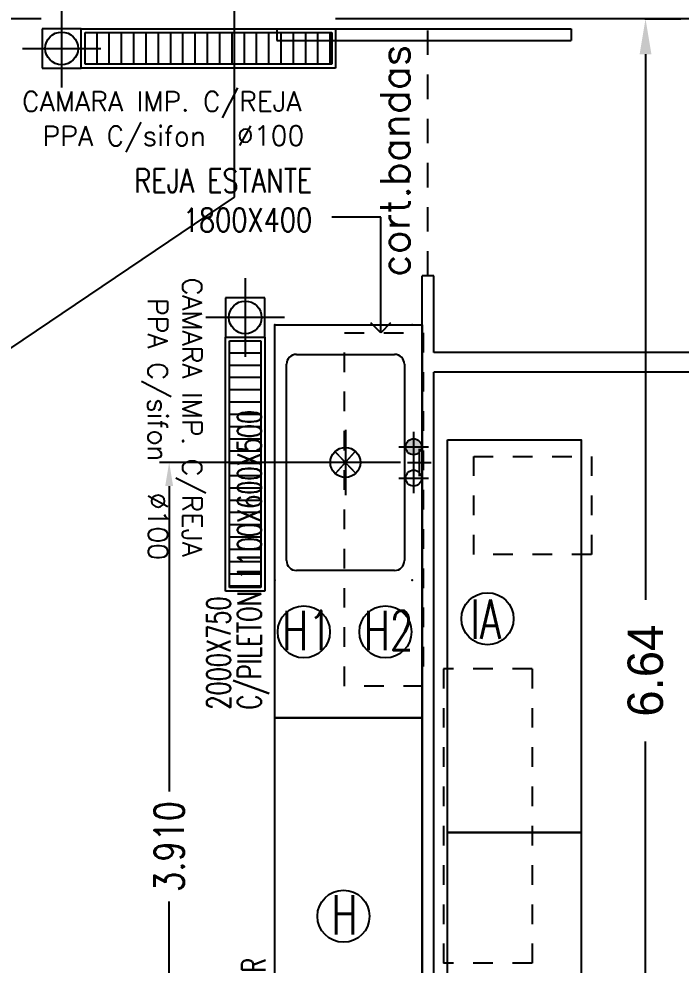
# Model space of a CAD drawing. Header units: metres. Extents: x 95 to 486, y 2972 to 3465.
# Drawn here: x 190.041 to 193.413, y 3029.651 to 3034.469 of the extents above; entities that cross this region are included whole.
import ezdxf
from ezdxf.enums import TextEntityAlignment as Align

# ---------------------------------------------------------------- set-up
doc = ezdxf.new("R2010")
doc.units = ezdxf.units.M
doc.linetypes.add('HIDDEN', pattern=[0.375, 0.25, -0.125])
doc.linetypes.add('HIDDEN2', pattern=[0.1875, 0.125, -0.0625])
for name, color, linetype in [('0_CAMARAS', 4, 'Continuous'), ('C_COTAS', 5, 'Continuous'), ('E_INOXIGAS', 1, 'Continuous'), ('I_AGUA', 160, 'Continuous'), ('I_DESAGUES', 224, 'Continuous'), ('INO-AGUA', 161, 'Continuous'), ('INO-DESAGUES', 161, 'Continuous'), ('T_ITEMS', 142, 'Continuous'), ('T_TEXTOS-EQUIPAMIENTO', 5, 'Continuous')]:
    doc.layers.add(name, color=color, linetype=linetype)
doc.styles.add('COTAS', font='ROMANS.shx', dxfattribs={"width": 0.7})
doc.styles.add('ROMANS', font='romans.shx', dxfattribs={"width": 0.8, "height": 0.15})
doc.dimstyles.new('ISO-25', dxfattribs={"dimtxt": 0.15, "dimasz": 0.1, "dimexe": 0.2, "dimexo": 0.1, "dimgap": 0.1, "dimtad": 1, "dimtxsty": 'COTAS', "dimblk": 'OPEN90', "dimcen": 0.1, "dimclrd": 9, "dimclre": 9, "dimclrt": 9, "dimadec": 0, "dimazin": 0, "dimtfac": 1, "dimtmove": 0, "dimatfit": 3, "dimldrblk": 'OPEN90', "dimfxl": 1, "dimarcsym": 0})
doc.dimstyles.new('PLANOS', dxfattribs={"dimscale": 0, "dimtxt": 0.12, "dimasz": 0.12, "dimexe": 0.05, "dimexo": 0.02, "dimgap": 0.04, "dimtad": 0, "dimdec": 3, "dimrnd": 0.005, "dimzin": 0, "dimdsep": 46, "dimtxsty": 'ROMANS', "dimcen": 2.5, "dimadec": 0, "dimazin": 0, "dimtfac": 1, "dimtdec": 3, "dimtmove": 2, "dimatfit": 3, "dimfxl": 1, "dimtolj": 1, "dimtzin": 0, "dimarcsym": 0})
doc.dimstyles.new('STANDARD$0', dxfattribs={"dimtxt": 0.2, "dimasz": 0.18, "dimexe": 0.18, "dimexo": 0.0625, "dimgap": 0.09, "dimtad": 0, "dimzin": 0, "dimdsep": 46, "dimtxsty": 'ROMANS', "dimblk": 'OBLIQUE', "dimsah": 1, "dimcen": 0.09, "dimse1": 1, "dimse2": 1, "dimadec": 0, "dimazin": 0, "dimtfac": 1, "dimtofl": 0, "dimtmove": 0, "dimatfit": 3, "dimldrblk": 'OBLIQUE', "dimfxl": 1, "dimtolj": 1, "dimtzin": 0, "dimarcsym": 0})

# ---------------------------------------------------------------- blocks, each defined once
blk = doc.blocks.new('*D53')
at = {"layer": 'C_COTAS', "color": 0, "lineweight": -2, "transparency": 16777216}
for p, q in [((193.2273, 3034.4693), (193.4116, 3034.4693)), ((193.2316, 3034.2893), (193.2316, 3031.5101)), ((193.2316, 3028.011), (193.2316, 3030.7901)), ((193.2273, 3027.831), (193.4116, 3027.831))]:
    blk.add_line(p, q, dxfattribs=at)
at = {"layer": 'C_COTAS', "color": 0, "transparency": 16777216}
for points in [[(193.2016, 3034.2893), (193.2616, 3034.2893), (193.2316, 3034.4693)], [(193.2016, 3028.011), (193.2616, 3028.011), (193.2316, 3027.831)]]:
    blk.add_solid(points, dxfattribs=at)
at = {"layer": 'DEFPOINTS', "color": 0, "transparency": 16777216}
for p in [(193.1648, 3034.4693), (193.2316, 3034.4693), (193.1648, 3027.831)]:
    blk.add_point(p, dxfattribs=at)
at = {"layer": 'C_COTAS', "color": 0, "transparency": 16777216, "insert": (193.2316, 3031.1501), "char_height": 0.18, "attachment_point": 5, "rotation": 90}
blk.add_mtext('\\A1;6.64', dxfattribs=at)
blk = doc.blocks.new('AAFF')
at = {"layer": 'I_AGUA', "color": 14}
for p, q in [((0, -0.0758), (0, 0.0757)), ((-0.0757, 0), (0.0757, 0))]:
    blk.add_line(p, q, dxfattribs=at)
at = {"layer": 'I_AGUA'}
blk.add_circle((0, 0), 0.0407, dxfattribs=at)
blk = doc.blocks.new('AACC')
at = {"layer": 'I_AGUA'}
h = blk.add_hatch(color=256, dxfattribs=at)
h.paths.add_polyline_path([(0, 0.0407), (0, 0), (0.0407, 0, 0.414214)])
h.paths.add_polyline_path([(0, 0.0407, 0.414214), (-0.0408, 0), (0, 0)])
h.paths.add_polyline_path([(0, 0), (-0.0408, 0, 0.414214), (0, -0.0408)])
h.paths.add_polyline_path([(0.0407, 0), (0, 0), (0, -0.0408, 0.414214)])
at = {"layer": 'I_AGUA', "color": 14}
for p, q in [((0, -0.0758), (0, 0.0757)), ((-0.0758, 0), (0.0757, 0))]:
    blk.add_line(p, q, dxfattribs=at)
at = {"layer": 'I_AGUA'}
blk.add_circle((0, 0), 0.0407, dxfattribs=at)
blk = doc.blocks.new('*D57')
at = {"layer": 'DEFPOINTS', "color": 0, "transparency": 16777216}
for p in [(190.8062, 3032.2105), (192.0037, 3032.2105), (192.0937, 3028.2993)]:
    blk.add_point(p, dxfattribs=at)
at = {"layer": 'I_AGUA', "color": 0, "lineweight": -2, "transparency": 16777216}
for p, q in [((191.9837, 3032.2105), (190.7562, 3032.2105)), ((190.8062, 3032.0905), (190.8062, 3030.5349)), ((190.8062, 3028.4193), (190.8062, 3029.9749)), ((192.0737, 3028.2993), (190.7562, 3028.2993))]:
    blk.add_line(p, q, dxfattribs=at)
at = {"layer": 'I_AGUA', "color": 0, "transparency": 16777216}
for points in [[(190.7862, 3032.0905), (190.8262, 3032.0905), (190.8062, 3032.2105)], [(190.7862, 3028.4193), (190.8262, 3028.4193), (190.8062, 3028.2993)]]:
    blk.add_solid(points, dxfattribs=at)
at = {"layer": 'I_AGUA', "color": 0, "transparency": 16777216, "insert": (190.8062, 3030.2549), "char_height": 0.15, "attachment_point": 5, "rotation": 90, "style": 'ROMANS'}
blk.add_mtext('\\A1;3.910', dxfattribs=at)
blk = doc.blocks.new('AADES')
at = {"layer": 'INO-DESAGUES', "color": 14}
for p, q in [((0, 0.1664), (0, -0.1664)), ((-0.1663, 0), (0.1664, 0))]:
    blk.add_line(p, q, dxfattribs=at)
at = {"layer": 'INO-DESAGUES', "const_width": 0.008}
for points in [[(-0.057, 0.0508), (0.057, -0.0509)], [(0.0552, 0.0528), (-0.0552, -0.0527)]]:
    blk.add_lwpolyline(points, dxfattribs=at)
at = {"layer": 'INO-DESAGUES'}
blk.add_circle((0, 0), 0.0764, dxfattribs=at)
blk = doc.blocks.new('_Open90')
at = {"color": 0, "linetype": 'ByBlock', "lineweight": -2}
for p, q in [((-0.5, 0.5), (0, 0)), ((0, 0), (-1, 0)), ((0, 0), (-0.5, -0.5))]:
    blk.add_line(p, q, dxfattribs=at)

msp = doc.modelspace()

# ---------------------------------------------------------------- linework, layer by layer
at = {"layer": '0_CAMARAS', "color": 5}
for p, q in [((191.1379, 3035.5066), (191.1379, 3033.5618)), ((191.1379, 3033.5618), (189.6689, 3032.5709))]:
    msp.add_line(p, q, dxfattribs=at)
at = {"layer": '0_CAMARAS'}
for p, q in [((190.1537, 3034.4693), (185.9137, 3034.4693)), ((193.6137, 3034.4693), (191.6537, 3034.4693)), ((191.3537, 3034.4193), (192.8537, 3034.4193)), ((191.3537, 3034.4193), (191.3537, 3034.3593)), ((192.8537, 3034.4193), (192.8537, 3034.3593)), ((191.3537, 3034.3593), (192.8537, 3034.3593)), ((192.1537, 3033.161), (192.0937, 3033.161)), ((192.0937, 3028.2993), (192.0937, 3033.161)), ((192.1537, 3032.771), (192.1537, 3033.161)), ((193.8287, 3032.771), (192.1537, 3032.771)), ((192.1537, 3027.831), (192.1537, 3032.671)), ((193.8287, 3032.671), (192.1537, 3032.671))]:
    msp.add_line(p, q, dxfattribs=at)
at = {"layer": '0_CAMARAS', "color": 3, "linetype": 'HIDDEN2'}
msp.add_line((192.1237, 3033.161), (192.1237, 3034.4693), dxfattribs=at)
at = {"layer": 'E_INOXIGAS', "color": 40}
for p, q in [((191.4537, 3032.7605), (191.9537, 3032.7605)), ((191.4037, 3031.7105), (191.4037, 3032.7105)), ((192.0037, 3032.7105), (192.0037, 3031.7105)), ((191.9537, 3031.6605), (191.4537, 3031.6605))]:
    msp.add_line(p, q, dxfattribs=at)
at = {"layer": 'E_INOXIGAS', "color": 14}
for p, q in [((192.0796, 3032.2805), (192.0796, 3032.1405)), ((192.0196, 3032.2105), (192.1396, 3032.2105)), ((192.0196, 3032.2105), (192.1396, 3032.2105))]:
    msp.add_line(p, q, dxfattribs=at)
at = {"layer": 'E_INOXIGAS', "color": 9, "linetype": 'HIDDEN', "ltscale": 0.03}
for p, q in [((192.2037, 3031.1599), (192.2037, 3029.6599)), ((192.6537, 3031.1599), (192.2037, 3031.1599)), ((192.6537, 3031.1599), (192.6537, 3029.6599)), ((192.6537, 3029.6599), (192.2037, 3029.6599))]:
    msp.add_line(p, q, dxfattribs=at)
at = {"layer": 'E_INOXIGAS'}
for points in [[(191.3437, 3032.9105), (192.0937, 3032.9105), (192.0937, 3030.9105), (191.3437, 3030.9105)], [(192.2237, 3032.326), (192.9037, 3032.326), (192.9037, 3030.326), (192.2237, 3030.326)], [(191.3437, 3030.9105), (192.0937, 3030.9105), (192.0937, 3028.3705), (191.3437, 3028.3705)], [(192.2237, 3030.326), (192.9037, 3030.326), (192.9037, 3027.881), (192.2237, 3027.881)]]:
    msp.add_lwpolyline(points, close=True, dxfattribs=at)
at = {"layer": 'E_INOXIGAS', "color": 9, "linetype": 'HIDDEN', "ltscale": 0.03}
msp.add_lwpolyline([(192.099, 3031.0711), (191.699, 3031.0711), (191.699, 3032.8711), (192.099, 3032.8711)], close=True, dxfattribs=at)
at = {"layer": 'E_INOXIGAS', "color": 8, "linetype": 'HIDDEN', "ltscale": 0.03}
msp.add_lwpolyline([(192.3567, 3032.2415), (192.9567, 3032.2415), (192.9567, 3031.7415), (192.3567, 3031.7415)], close=True, dxfattribs=at)
at = {"layer": 'E_INOXIGAS', "color": 40}
for centre, start, end in [((191.4537, 3032.7105), 90, 180), ((191.9537, 3032.7105), 0, 90), ((191.4537, 3031.7105), 180, 270), ((191.9537, 3031.7105), 270, 0)]:
    msp.add_arc(centre, 0.05, start, end, dxfattribs=at)
at = {"layer": 'E_INOXIGAS', "color": 8}
for p in [(191.3437, 3032.9105), (191.3437, 3032.9105), (192.0437, 3032.9105), (192.0437, 3032.9105), (191.3437, 3031.6105), (191.3437, 3031.6105), (192.0437, 3031.6105), (192.0437, 3031.6105)]:
    msp.add_point(p, dxfattribs=at)
at = {"layer": 'I_DESAGUES'}
for p, q in [((190.2587, 3034.5192), (190.2587, 3034.1192)), ((190.3587, 3034.4193), (190.1587, 3034.4193)), ((190.1587, 3034.4193), (190.1587, 3034.2192)), ((190.3587, 3034.4193), (191.6537, 3034.4193)), ((190.3587, 3034.2192), (190.3587, 3034.4193)), ((190.3587, 3034.2192), (190.3587, 3034.4193)), ((190.3787, 3034.3993), (191.6337, 3034.3993)), ((190.3787, 3034.2392), (190.3787, 3034.3993)), ((190.4389, 3034.2392), (190.4389, 3034.3993)), ((190.5014, 3034.2392), (190.5014, 3034.3993)), ((190.5639, 3034.2392), (190.5639, 3034.3993)), ((190.6264, 3034.2392), (190.6264, 3034.3993)), ((190.6889, 3034.2392), (190.6889, 3034.3993)), ((190.7514, 3034.2392), (190.7514, 3034.3993)), ((190.8139, 3034.2392), (190.8139, 3034.3993)), ((190.8764, 3034.2392), (190.8764, 3034.3993)), ((190.9389, 3034.2392), (190.9389, 3034.3993)), ((191.0014, 3034.2392), (191.0014, 3034.3993)), ((191.0639, 3034.2392), (191.0639, 3034.3993)), ((191.1264, 3034.2392), (191.1264, 3034.3993)), ((191.1889, 3034.2392), (191.1889, 3034.3993)), ((191.2514, 3034.2392), (191.2514, 3034.3993)), ((191.3139, 3034.2392), (191.3139, 3034.3993)), ((191.3764, 3034.2392), (191.3764, 3034.3993)), ((191.4389, 3034.2392), (191.4389, 3034.3993)), ((191.5014, 3034.2392), (191.5014, 3034.3993)), ((191.5639, 3034.2392), (191.5639, 3034.3993)), ((191.6264, 3034.2392), (191.6264, 3034.3993)), ((191.6337, 3034.3993), (191.6337, 3034.2392)), ((191.6537, 3034.4193), (191.6537, 3034.2192)), ((190.0587, 3034.3192), (190.4587, 3034.3192)), ((190.1587, 3034.2192), (190.3587, 3034.2192)), ((191.6537, 3034.2192), (190.3587, 3034.2192)), ((191.6337, 3034.2392), (190.3787, 3034.2392)), ((191.1937, 3033.1492), (191.1937, 3032.7492)), ((191.0937, 3033.0493), (191.0937, 3032.8492)), ((191.2937, 3033.0493), (191.0937, 3033.0493)), ((191.2937, 3032.8492), (191.2937, 3033.0493)), ((191.3937, 3032.9492), (190.9937, 3032.9492)), ((191.0937, 3031.5542), (191.0937, 3032.8492)), ((191.0937, 3032.8492), (191.2937, 3032.8492)), ((191.0937, 3032.8492), (191.2937, 3032.8492)), ((191.1137, 3031.5742), (191.1137, 3032.8292)), ((191.1137, 3032.8292), (191.2737, 3032.8292)), ((191.2737, 3032.8292), (191.2737, 3031.5742)), ((191.2937, 3032.8492), (191.2937, 3031.5542)), ((191.1137, 3032.7691), (191.2737, 3032.7691)), ((191.1137, 3032.7066), (191.2737, 3032.7066)), ((191.1137, 3032.6441), (191.2737, 3032.6441)), ((191.1137, 3032.5816), (191.2737, 3032.5816)), ((191.1137, 3032.5191), (191.2737, 3032.5191)), ((191.1137, 3032.4566), (191.2737, 3032.4566)), ((191.1137, 3032.3941), (191.2737, 3032.3941)), ((191.1137, 3032.3316), (191.2737, 3032.3316)), ((191.1137, 3032.2691), (191.2737, 3032.2691)), ((191.1137, 3032.2066), (191.2737, 3032.2066)), ((191.1137, 3032.1441), (191.2737, 3032.1441)), ((191.1137, 3032.0816), (191.2737, 3032.0816)), ((191.1137, 3032.0191), (191.2737, 3032.0191)), ((191.1137, 3031.9566), (191.2737, 3031.9566)), ((191.1137, 3031.8941), (191.2737, 3031.8941)), ((191.1137, 3031.8316), (191.2737, 3031.8316)), ((191.1137, 3031.7691), (191.2737, 3031.7691)), ((191.1137, 3031.7066), (191.2737, 3031.7066)), ((191.1137, 3031.6441), (191.2737, 3031.6441)), ((191.2937, 3031.5542), (191.0937, 3031.5542)), ((191.1137, 3031.5816), (191.2737, 3031.5816)), ((191.2737, 3031.5742), (191.1137, 3031.5742))]:
    msp.add_line(p, q, dxfattribs=at)
for centre in [(190.2587, 3034.3192), (191.1937, 3032.9492)]:
    msp.add_circle(centre, 0.0833, dxfattribs=at)
at = {"layer": 'T_ITEMS'}
for centre in [(192.427, 3031.4147), (191.4918, 3031.3476), (191.9074, 3031.3476), (191.6937, 3029.8995)]:
    msp.add_circle(centre, 0.1326, dxfattribs=at)

# ---------------------------------------------------------------- block references
at = {"layer": 'E_INOXIGAS', "rotation": 270}
msp.add_blockref('AADES', (191.7033, 3032.2105), dxfattribs=at)
at = {"layer": 'INO-AGUA', "rotation": 270}
for name, p in [('AACC', (192.051, 3032.2904)), ('AACC', (192.051, 3032.2904)), ('AAFF', (192.051, 3032.1305)), ('AAFF', (192.051, 3032.1305))]:
    msp.add_blockref(name, p, dxfattribs=at)

# ---------------------------------------------------------------- texts
at = {"layer": 'E_INOXIGAS', "color": 9, "style": 'ROMANS', "width": 0.7}
for s, p in [('C/PILETON 1100X600X500', (191.2747, 3030.9518)), ('2000X750', (191.1179, 3030.9518)), ('SIN ESTANTE INFERIOR', (191.2967, 3028.4237))]:
    msp.add_text(s, height=0.12, rotation=90, dxfattribs=at).set_placement(p)
at = {"layer": 'E_INOXIGAS', "color": 9, "insert": (191.5343, 3033.3853), "char_height": 0.12, "attachment_point": 9, "style": 'ROMANS'}
msp.add_mtext('REJA ESTANTE\\P1800X400', dxfattribs=at)
at = {"layer": 'I_DESAGUES', "style": 'ROMANS'}
for s, p in [('CAMARA IMP. C/REJA', (190.0567, 3033.9989)), ('PPA C/sifon', (190.1613, 3033.8236)), ('%%c100', (191.1516, 3033.8249))]:
    msp.add_text(s, height=0.1, dxfattribs=at).set_placement(p)
for s, p in [('CAMARA IMP. C/REJA', (190.8733, 3033.1512)), ('PPA C/sifon', (190.6981, 3033.0466)), ('%%c100', (190.6994, 3032.0563))]:
    msp.add_text(s, height=0.1, rotation=270, dxfattribs=at).set_placement(p)
at = {"layer": 'T_ITEMS', "style": 'ROMANS', "width": 0.7}
for s, p in [('IA', (192.3405, 3031.3122)), ('H1', (191.3818, 3031.2549)), ('H2', (191.7974, 3031.2549)), ('H', (191.6332, 3029.8068))]:
    msp.add_text(s, height=0.2, dxfattribs=at).set_placement(p)
at = {"layer": 'T_TEXTOS-EQUIPAMIENTO', "style": 'ROMANS'}
msp.add_text('cort.bandas', height=0.15, rotation=90, dxfattribs=at).set_placement((191.9555, 3033.7465), align=Align.MIDDLE_CENTER)

# ---------------------------------------------------------------- dimensions: what is measured, and where the dimension line sits
at = {"layer": 'C_COTAS'}
dim = msp.add_linear_dim(base=(193.2316, 3034.4693), p1=(193.1648, 3027.831), p2=(193.1648, 3034.4693), angle=90, dimstyle='STANDARD$0', override={"dimtxt": 0.18, "dimtxsty": 'Standard', "dimsah": 0, "dimse1": 0, "dimse2": 0}, dxfattribs=at)
dim.commit()
dim.dimension.update_dxf_attribs({"geometry": '*D53', "text_midpoint": (193.2316, 3031.1501)})
at = {"layer": 'I_AGUA'}
dim = msp.add_linear_dim(base=(190.8062, 3032.2105), p1=(192.0937, 3028.2993), p2=(192.0037, 3032.2105), angle=90, dimstyle='PLANOS', override={"dimscale": 1}, dxfattribs=at)
dim.commit()
dim.dimension.update_dxf_attribs({"geometry": '*D57', "text_midpoint": (190.8062, 3030.2549)})

# ---------------------------------------------------------------- leaders
at = {"layer": 'E_INOXIGAS', "color": 81, "annotation_type": 0, "has_hookline": 1, "hookline_direction": 1, "text_width": 1.0011}
msp.add_leader([(191.8837, 3032.8711), (191.8837, 3033.4603), (191.6343, 3033.4603)], dimstyle='ISO-25', override={"dimgap": 0.1, "dimtad": 0}, dxfattribs=at)

doc.saveas('drawing.dxf')
